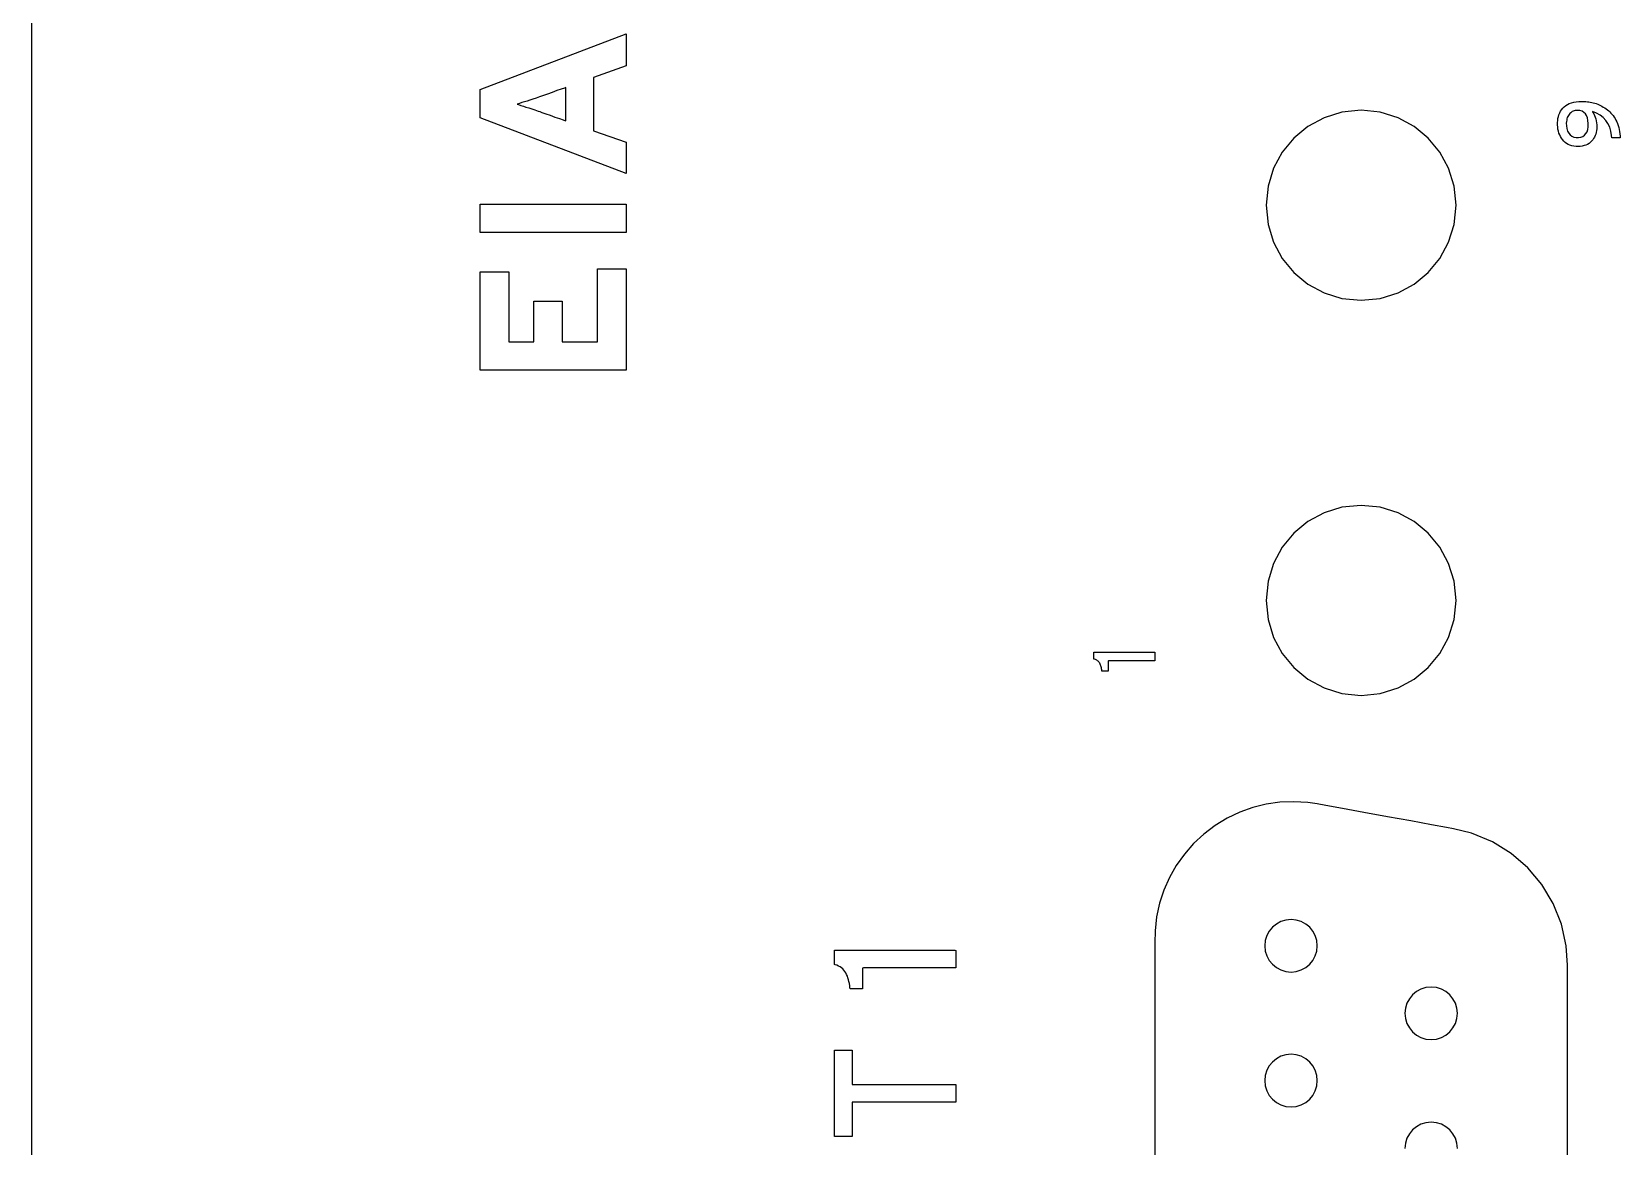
# Model space of a CAD drawing. Extents: x 1 to 47.7, y 0.2 to 35.
# Drawn here: x 31.778 to 33.048, y 15.94 to 16.831 of the extents above; entities that cross this region are included whole.
import ezdxf

# ---------------------------------------------------------------- set-up
doc = ezdxf.new("R2010")
doc.units = 0
doc.header["$MEASUREMENT"] = 0
doc.layers.add('8_0_____DWG', color=7, linetype='CONTINUOUS')

msp = doc.modelspace()

# ---------------------------------------------------------------- linework, layer by layer
at = {"layer": '8_0_____DWG'}
for points in [[(31.778, 15.8891), (31.778, 15.9718), (31.778, 16.0538), (31.778, 16.1351), (31.778, 16.2157), (31.778, 16.2956), (31.778, 16.3749), (31.778, 16.4534), (31.778, 16.5311), (31.778, 16.6081), (31.778, 16.6844), (31.778, 16.7599), (31.778, 16.8346), (31.778, 16.9085), (31.778, 16.9816), (31.778, 17.0539), (31.778, 17.1254), (31.778, 17.196), (31.778, 17.2657), (31.778, 17.3346), (31.778, 17.4026), (31.778, 17.4698), (31.778, 17.536), (31.778, 17.6013)], [(32.2532, 16.8041), (32.2272, 16.7949), (32.2272, 16.7523), (32.2532, 16.7431), (32.2532, 16.7181), (32.1366, 16.7627), (32.1366, 16.7854), (32.2532, 16.8297), (32.2532, 16.8041)], [(32.2532, 16.6709), (32.1366, 16.6709), (32.1366, 16.6935), (32.2532, 16.6935), (32.2532, 16.6709)], [(32.2532, 16.5609), (32.1366, 16.5609), (32.1366, 16.6395), (32.1594, 16.6395), (32.1594, 16.5835), (32.1796, 16.5835), (32.1796, 16.6161), (32.2022, 16.6161), (32.2022, 16.5835), (32.2304, 16.5835), (32.2304, 16.6418), (32.2532, 16.6418), (32.2532, 16.5609)], [(33.006, 15.8912), (33.006, 15.9598), (33.006, 16.0201), (33.006, 16.0644), (33.006, 16.0851), (33.005, 16.1004), (33.0012, 16.1179), (32.9946, 16.1344), (32.9856, 16.1495), (32.9744, 16.1629), (32.9611, 16.1744), (32.946, 16.1837), (32.9294, 16.1905), (32.9149, 16.194), (32.9093, 16.1951), (32.8972, 16.1973), (32.8807, 16.2003), (32.862, 16.2037), (32.8431, 16.2071), (32.826, 16.2102), (32.8129, 16.2126), (32.8058, 16.2139), (32.7984, 16.215), (32.7872, 16.2157), (32.7761, 16.2153), (32.7651, 16.2137), (32.7543, 16.211), (32.7439, 16.2073), (32.7339, 16.2025), (32.7243, 16.1967), (32.7153, 16.1899), (32.707, 16.1823), (32.6997, 16.1739), (32.6932, 16.1648), (32.6878, 16.1552), (32.6833, 16.145), (32.6798, 16.1345), (32.6775, 16.1236), (32.6762, 16.1125), (32.676, 16.1029), (32.676, 16.0744), (32.676, 16.0216), (32.676, 15.9531), (32.676, 15.877)], [(32.434, 15.9896), (32.517, 15.9896), (32.517, 15.9755), (32.434, 15.9755), (32.434, 15.948), (32.4198, 15.948), (32.4198, 16.0171), (32.434, 16.0171), (32.434, 15.9896)], [(32.918, 15.9384), (32.9176, 15.9427), (32.9164, 15.9466), (32.9144, 15.9502), (32.9119, 15.9533), (32.9087, 15.9558), (32.9052, 15.9578), (32.9012, 15.959), (32.897, 15.9594), (32.8928, 15.959), (32.8888, 15.9578), (32.8853, 15.9558), (32.8822, 15.9533), (32.8796, 15.9502), (32.8777, 15.9466), (32.8764, 15.9427), (32.876, 15.9384)]]:
    msp.add_lwpolyline(points, dxfattribs=at)
for points in [[(32.1839, 16.7794), (32.1813, 16.7785), (32.1788, 16.7776), (32.1764, 16.7768), (32.1741, 16.7761), (32.1719, 16.7754), (32.1699, 16.7748), (32.1679, 16.7742), (32.1661, 16.7737), (32.1672, 16.7732), (32.1691, 16.7726), (32.1711, 16.772), (32.1732, 16.7713), (32.1755, 16.7706), (32.1778, 16.7698), (32.1803, 16.769), (32.1829, 16.7681), (32.1842, 16.7676), (32.186, 16.767), (32.189, 16.7659), (32.1926, 16.7647), (32.1964, 16.7633), (32.2001, 16.762), (32.203, 16.761), (32.2048, 16.7603), (32.2051, 16.7604), (32.2051, 16.7623), (32.2051, 16.7657), (32.2051, 16.7702), (32.2051, 16.775), (32.2051, 16.7797), (32.2051, 16.7836), (32.2051, 16.7862), (32.2051, 16.7869), (32.2039, 16.7865), (32.2014, 16.7856), (32.198, 16.7844), (32.1941, 16.783), (32.1904, 16.7817), (32.1871, 16.7806), (32.1848, 16.7797)], [(32.841, 16.7687), (32.8257, 16.7672), (32.8114, 16.7627), (32.7985, 16.7557), (32.7873, 16.7464), (32.778, 16.7352), (32.771, 16.7223), (32.7666, 16.708), (32.765, 16.6927), (32.7666, 16.6774), (32.771, 16.6631), (32.778, 16.6502), (32.7873, 16.639), (32.7985, 16.6297), (32.8114, 16.6227), (32.8257, 16.6182), (32.841, 16.6167), (32.8563, 16.6182), (32.8706, 16.6227), (32.8835, 16.6297), (32.8947, 16.639), (32.904, 16.6502), (32.911, 16.6631), (32.9155, 16.6774), (32.917, 16.6927), (32.9155, 16.708), (32.911, 16.7223), (32.904, 16.7352), (32.8947, 16.7464), (32.8835, 16.7557), (32.8706, 16.7627), (32.8563, 16.7672)], [(33.0175, 16.7758), (33.0186, 16.7758), (33.0197, 16.7757), (33.0208, 16.7756), (33.022, 16.7755), (33.0231, 16.7754), (33.0243, 16.7752), (33.0254, 16.7749), (33.0266, 16.7747), (33.0278, 16.7743), (33.029, 16.774), (33.0302, 16.7735), (33.0313, 16.7731), (33.0325, 16.7725), (33.0336, 16.7719), (33.0347, 16.7713), (33.0358, 16.7706), (33.0369, 16.7699), (33.038, 16.7691), (33.039, 16.7683), (33.0399, 16.7674), (33.0408, 16.7665), (33.0417, 16.7654), (33.0425, 16.7644), (33.0433, 16.7632), (33.0441, 16.762), (33.0447, 16.7608), (33.0454, 16.7594), (33.046, 16.758), (33.0465, 16.7565), (33.047, 16.755), (33.0474, 16.7534), (33.0477, 16.7517), (33.0479, 16.7499), (33.0481, 16.7481), (33.0482, 16.7466), (33.0479, 16.7466), (33.0471, 16.7466), (33.0461, 16.7466), (33.0449, 16.7466), (33.0438, 16.7466), (33.0427, 16.7466), (33.0419, 16.7466), (33.0414, 16.7466), (33.0412, 16.7486), (33.0407, 16.7521), (33.0398, 16.7552), (33.0384, 16.7581), (33.0367, 16.7606), (33.0347, 16.7629), (33.0322, 16.7648), (33.0293, 16.7664), (33.0261, 16.7677), (33.0263, 16.767), (33.0271, 16.7658), (33.0277, 16.7646), (33.0283, 16.7633), (33.0287, 16.7619), (33.0291, 16.7603), (33.0293, 16.7587), (33.0294, 16.757), (33.0295, 16.7553), (33.0294, 16.7538), (33.0292, 16.7524), (33.029, 16.751), (33.0286, 16.7497), (33.0281, 16.7484), (33.0276, 16.7472), (33.0269, 16.7461), (33.0262, 16.745), (33.0253, 16.7439), (33.0243, 16.743), (33.0233, 16.7421), (33.0221, 16.7414), (33.0208, 16.7408), (33.0194, 16.7404), (33.0179, 16.74), (33.0163, 16.7398), (33.0146, 16.7397), (33.0129, 16.7397), (33.0111, 16.7399), (33.0095, 16.7403), (33.008, 16.7407), (33.0066, 16.7413), (33.0053, 16.7421), (33.0042, 16.743), (33.0031, 16.744), (33.0021, 16.7452), (33.0012, 16.7464), (33.0004, 16.7477), (32.9998, 16.7491), (32.9992, 16.7505), (32.9988, 16.752), (32.9984, 16.7536), (32.9982, 16.7553), (32.9981, 16.757), (32.9981, 16.7588), (32.9982, 16.7605), (32.9984, 16.7621), (32.9988, 16.7637), (32.9992, 16.7651), (32.9998, 16.7666), (33.0005, 16.7679), (33.0013, 16.7691), (33.0023, 16.7703), (33.0034, 16.7714), (33.0046, 16.7724), (33.006, 16.7733), (33.0075, 16.774), (33.0092, 16.7747), (33.011, 16.7751), (33.013, 16.7755), (33.0152, 16.7757)], [(33.0141, 16.7686), (33.0132, 16.7686), (33.0123, 16.7685), (33.0115, 16.7683), (33.0107, 16.768), (33.0099, 16.7676), (33.0092, 16.7672), (33.0086, 16.7667), (33.0079, 16.7661), (33.0073, 16.7654), (33.0068, 16.7646), (33.0063, 16.7638), (33.0059, 16.7629), (33.0056, 16.7618), (33.0054, 16.7608), (33.0052, 16.7596), (33.0051, 16.7584), (33.0052, 16.7563), (33.0055, 16.754), (33.0061, 16.752), (33.007, 16.7503), (33.0081, 16.749), (33.0094, 16.7479), (33.011, 16.7473), (33.0129, 16.7469), (33.0149, 16.7468), (33.0168, 16.7472), (33.0184, 16.7478), (33.0197, 16.7487), (33.0208, 16.75), (33.0217, 16.7515), (33.0222, 16.7534), (33.0226, 16.7555), (33.0226, 16.758), (33.0224, 16.7605), (33.022, 16.7626), (33.0213, 16.7644), (33.0204, 16.7659), (33.0192, 16.767), (33.0177, 16.7679), (33.016, 16.7684)], [(32.841, 16.4527), (32.8257, 16.4512), (32.8114, 16.4467), (32.7985, 16.4397), (32.7873, 16.4304), (32.778, 16.4192), (32.771, 16.4063), (32.7666, 16.392), (32.765, 16.3767), (32.7666, 16.3614), (32.771, 16.3471), (32.778, 16.3342), (32.7873, 16.323), (32.7985, 16.3137), (32.8114, 16.3067), (32.8257, 16.3023), (32.841, 16.3007), (32.8563, 16.3023), (32.8706, 16.3067), (32.8835, 16.3137), (32.8947, 16.323), (32.904, 16.3342), (32.911, 16.3471), (32.9155, 16.3614), (32.917, 16.3767), (32.9155, 16.392), (32.911, 16.4063), (32.904, 16.4192), (32.8947, 16.4304), (32.8835, 16.4397), (32.8706, 16.4467), (32.8563, 16.4512)], [(32.676, 16.3283), (32.6745, 16.3283), (32.6708, 16.3283), (32.6653, 16.3283), (32.659, 16.3283), (32.6525, 16.3283), (32.6465, 16.3283), (32.6418, 16.3283), (32.6391, 16.3283), (32.6387, 16.3282), (32.6387, 16.3276), (32.6387, 16.3266), (32.6387, 16.3253), (32.6387, 16.3238), (32.6387, 16.3224), (32.6387, 16.3212), (32.6387, 16.3203), (32.6387, 16.32), (32.6385, 16.32), (32.638, 16.32), (32.6373, 16.32), (32.6364, 16.32), (32.6355, 16.32), (32.6347, 16.32), (32.6341, 16.32), (32.6337, 16.32), (32.6336, 16.3204), (32.6336, 16.3213), (32.6334, 16.3221), (32.6333, 16.3229), (32.6331, 16.3236), (32.6328, 16.3243), (32.6326, 16.325), (32.6323, 16.3257), (32.632, 16.3264), (32.6316, 16.327), (32.6312, 16.3275), (32.6308, 16.328), (32.6303, 16.3284), (32.6297, 16.3288), (32.6291, 16.3291), (32.6285, 16.3294), (32.6278, 16.3296), (32.6274, 16.3297), (32.6274, 16.3301), (32.6274, 16.3309), (32.6274, 16.3318), (32.6274, 16.3328), (32.6274, 16.3337), (32.6274, 16.3346), (32.6274, 16.3352), (32.6274, 16.3354), (32.6292, 16.3354), (32.6342, 16.3354), (32.6413, 16.3354), (32.6495, 16.3354), (32.658, 16.3354), (32.6658, 16.3354), (32.672, 16.3354), (32.6755, 16.3354), (32.676, 16.3353), (32.676, 16.3348), (32.676, 16.3339), (32.676, 16.3328), (32.676, 16.3315), (32.676, 16.3303), (32.676, 16.3293), (32.676, 16.3286)], [(32.785, 16.1215), (32.7808, 16.1211), (32.7768, 16.1199), (32.7733, 16.1179), (32.7702, 16.1154), (32.7676, 16.1123), (32.7657, 16.1087), (32.7644, 16.1048), (32.764, 16.1005), (32.7644, 16.0963), (32.7657, 16.0924), (32.7676, 16.0888), (32.7702, 16.0857), (32.7733, 16.0831), (32.7768, 16.0812), (32.7808, 16.0799), (32.785, 16.0795), (32.7892, 16.0799), (32.7932, 16.0812), (32.7967, 16.0831), (32.7999, 16.0857), (32.8024, 16.0888), (32.8044, 16.0924), (32.8056, 16.0963), (32.806, 16.1005), (32.8056, 16.1048), (32.8044, 16.1087), (32.8024, 16.1123), (32.7999, 16.1154), (32.7967, 16.1179), (32.7932, 16.1199), (32.7892, 16.1211)], [(32.517, 16.0828), (32.5141, 16.0828), (32.5065, 16.0828), (32.4957, 16.0828), (32.483, 16.0828), (32.4699, 16.0828), (32.458, 16.0828), (32.4486, 16.0828), (32.4432, 16.0828), (32.4424, 16.0826), (32.4424, 16.0814), (32.4424, 16.0793), (32.4424, 16.0766), (32.4424, 16.0737), (32.4424, 16.0709), (32.4424, 16.0684), (32.4424, 16.0667), (32.4424, 16.0661), (32.442, 16.0661), (32.441, 16.0661), (32.4396, 16.0661), (32.4378, 16.0661), (32.4361, 16.0661), (32.4345, 16.0661), (32.4332, 16.0661), (32.4325, 16.0661), (32.4323, 16.067), (32.4321, 16.0686), (32.4319, 16.0703), (32.4315, 16.0719), (32.4311, 16.0734), (32.4307, 16.0748), (32.4302, 16.0762), (32.4296, 16.0776), (32.4289, 16.0788), (32.4282, 16.08), (32.4274, 16.0811), (32.4265, 16.0821), (32.4255, 16.0829), (32.4244, 16.0837), (32.4232, 16.0843), (32.4219, 16.0849), (32.4205, 16.0853), (32.4198, 16.0856), (32.4198, 16.0864), (32.4198, 16.0879), (32.4198, 16.0897), (32.4198, 16.0917), (32.4198, 16.0936), (32.4198, 16.0953), (32.4198, 16.0964), (32.4198, 16.0969), (32.4235, 16.0969), (32.4334, 16.0969), (32.4475, 16.0969), (32.4641, 16.0969), (32.4811, 16.0969), (32.4967, 16.0969), (32.5089, 16.0969), (32.516, 16.0969), (32.517, 16.0967), (32.517, 16.0957), (32.517, 16.0939), (32.517, 16.0917), (32.517, 16.0892), (32.517, 16.0868), (32.517, 16.0848), (32.517, 16.0833)], [(32.897, 16.0675), (32.8928, 16.0671), (32.8888, 16.0658), (32.8853, 16.0639), (32.8822, 16.0613), (32.8796, 16.0582), (32.8777, 16.0547), (32.8764, 16.0507), (32.876, 16.0465), (32.8764, 16.0423), (32.8777, 16.0383), (32.8796, 16.0348), (32.8822, 16.0316), (32.8853, 16.0291), (32.8888, 16.0272), (32.8928, 16.0259), (32.897, 16.0255), (32.9012, 16.0259), (32.9052, 16.0272), (32.9087, 16.0291), (32.9119, 16.0316), (32.9144, 16.0348), (32.9164, 16.0383), (32.9176, 16.0423), (32.918, 16.0465), (32.9176, 16.0507), (32.9164, 16.0547), (32.9144, 16.0582), (32.9119, 16.0613), (32.9087, 16.0639), (32.9052, 16.0658), (32.9012, 16.0671)], [(32.785, 16.0137), (32.7808, 16.0133), (32.7768, 16.0121), (32.7733, 16.0101), (32.7702, 16.0075), (32.7676, 16.0044), (32.7657, 16.0009), (32.7644, 15.9969), (32.764, 15.9927), (32.7644, 15.9885), (32.7657, 15.9845), (32.7676, 15.9809), (32.7702, 15.9778), (32.7733, 15.9753), (32.7768, 15.9733), (32.7808, 15.9721), (32.785, 15.9717), (32.7892, 15.9721), (32.7932, 15.9733), (32.7967, 15.9753), (32.7999, 15.9778), (32.8024, 15.9809), (32.8044, 15.9845), (32.8056, 15.9885), (32.806, 15.9927), (32.8056, 15.9969), (32.8044, 16.0009), (32.8024, 16.0044), (32.7999, 16.0075), (32.7967, 16.0101), (32.7932, 16.0121), (32.7892, 16.0133)]]:
    msp.add_lwpolyline(points, close=True, dxfattribs=at)

doc.saveas('drawing.dxf')
